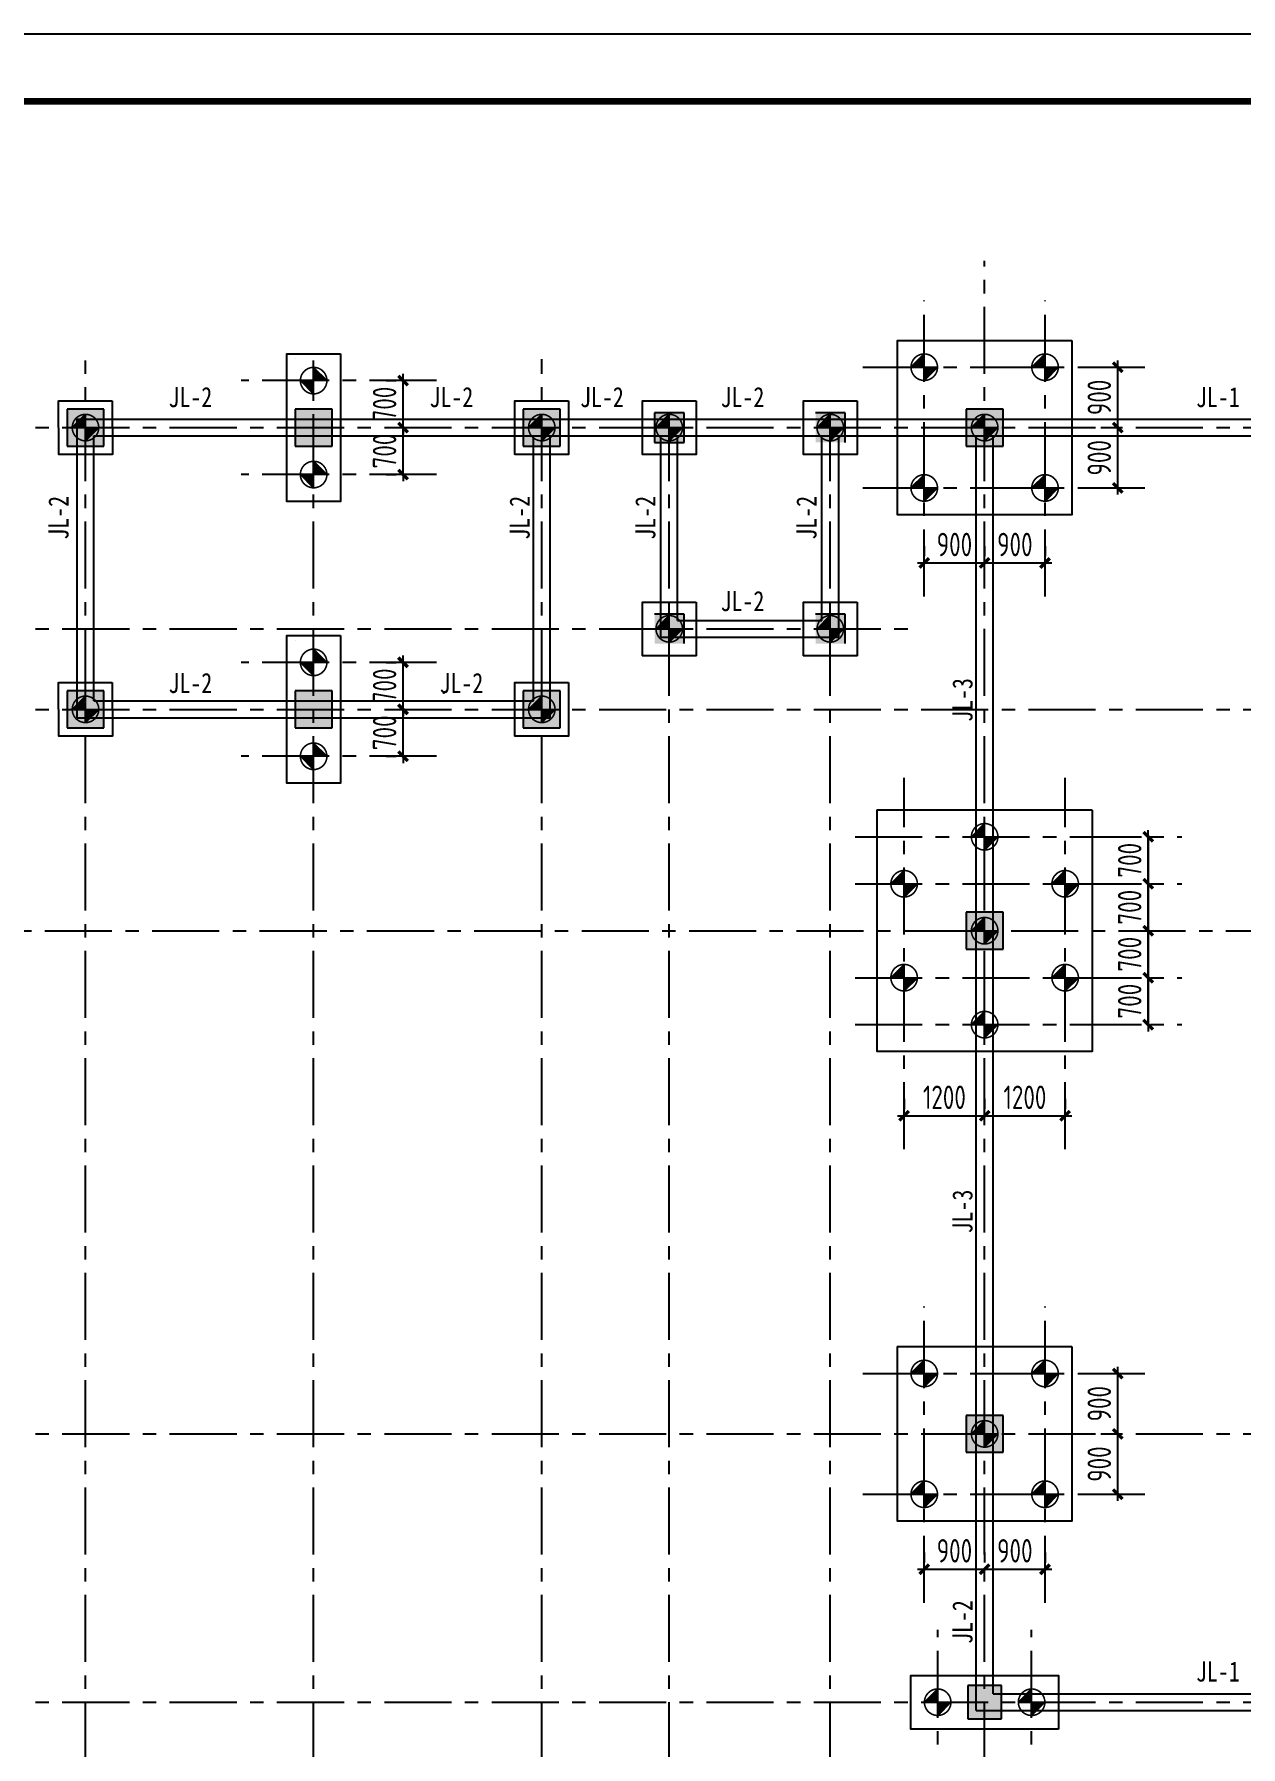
# Model space of a CAD drawing. Extents: x 665703 to 1047784, y -160603 to 92239.
# Drawn here: x 679475 to 697455, y 66695 to 92222 of the extents above; entities that cross this region are included whole.
import ezdxf

# ---------------------------------------------------------------- set-up
doc = ezdxf.new("R2010")
doc.units = 0
doc.header["$LTSCALE"] = 800
doc.linetypes.add('CENTER', pattern=[2, 1.25, -0.25, 0.25, -0.25])
doc.layers.get('0').update_dxf_attribs({"linetype": 'CONTINUOUS'})
doc.layers.get('Defpoints').update_dxf_attribs({"linetype": 'CONTINUOUS'})
for name, color, linetype in [('AXIS', 4, 'CENTER'), ('DIM', 2, 'CONTINUOUS'), ('DIM1', 4, 'CONTINUOUS'), ('GPSCOMMON', 7, 'CONTINUOUS'), ('TK', 7, 'CONTINUOUS'), ('ZW', 233, 'CONTINUOUS'), ('柱', 2, 'CONTINUOUS'), ('梁__实线', 4, 'CONTINUOUS')]:
    doc.layers.add(name, color=color, linetype=linetype)
doc.styles.add('title1', font='SIMHEI.TTF', dxfattribs={"width": 0.8})
doc.styles.add('TSSD_Dimension', font='Tssdeng.shx', dxfattribs={"width": 0.75, "bigfont": 'hztxt.shx'})
doc.dimstyles.new('TSSD_100_100', dxfattribs={"dimtxt": 350, "dimasz": 100, "dimexe": 100, "dimexo": 250, "dimgap": 100, "dimtad": 1, "dimdec": 0, "dimzin": 0, "dimdsep": 46, "dimtxsty": 'TSSD_Dimension', "dimblk": 'ARCHTICK', "dimcen": 0, "dimdle": 100, "dimclrt": 7, "dimadec": 0, "dimazin": 0, "dimtfac": 1, "dimtdec": 0, "dimtix": 1, "dimtmove": 2, "dimatfit": 3, "dimldrblk": 'ARCHTICK', "dimfxl": 0, "dimtolj": 1, "dimtzin": 0, "dimarcsym": 0})

# ---------------------------------------------------------------- blocks, each defined once
blk = doc.blocks.new('ZW-1')
at = {"layer": 'ZW', "color": 60}
for p, q in [((-247, 0), (0, 247)), ((-247, 0), (247, 0)), ((0, -247), (0, 247)), ((247, 0), (0, -247))]:
    blk.add_line(p, q, dxfattribs=at)
at = {"layer": 'ZW', "color": 60, "const_width": 30}
blk.add_lwpolyline([(-247, 0, -1), (247, 0, -1)], format="xyb", close=True, dxfattribs=at)
at = {"layer": 'ZW', "color": 60}
for points in [[(-247, 0), (0, 247), (0, 0)], [(0, 0), (247, 0), (0, -247)]]:
    blk.add_solid(points, dxfattribs=at)
blk = doc.blocks.new('_ArchTick')
at = {"color": 0, "const_width": 0.5}
blk.add_lwpolyline([(-0.71, -0.71), (0.71, 0.71)], dxfattribs=at)
blk = doc.blocks.new('*D1198')
at = {"layer": 'Defpoints', "color": 0, "transparency": 16777216}
for p in [(692739, 69341), (693639, 69341), (693639, 69341)]:
    blk.add_point(p, dxfattribs=at)
at = {"layer": 'DIM', "color": 0, "lineweight": -2, "transparency": 16777216}
for p, q in [((692739, 69591), (692739, 69441)), ((693639, 69591), (693639, 69441)), ((692639, 69341), (693739, 69341))]:
    blk.add_line(p, q, dxfattribs=at)
at = {"layer": 'DIM', "color": 0, "lineweight": -2, "transparency": 16777216, "xscale": 100, "yscale": 100, "zscale": 100, "rotation": 180}
blk.add_blockref('_ArchTick', (692739, 69341), dxfattribs=at)
at = {"layer": 'DIM', "color": 0, "lineweight": -2, "transparency": 16777216, "xscale": 100, "yscale": 100, "zscale": 100}
blk.add_blockref('_ArchTick', (693639, 69341), dxfattribs=at)
at = {"layer": 'DIM', "color": 7, "transparency": 16777216, "insert": (693189, 69616), "char_height": 350, "attachment_point": 5, "style": 'TSSD_Dimension'}
blk.add_mtext('\\A1;900', dxfattribs=at)
blk = doc.blocks.new('*D1197')
at = {"layer": 'Defpoints', "color": 0, "transparency": 16777216}
for p in [(695622, 71359), (695622, 71359), (695622, 70459)]:
    blk.add_point(p, dxfattribs=at)
at = {"layer": 'DIM', "color": 0, "lineweight": -2, "transparency": 16777216}
for p, q in [((695372, 71359), (695522, 71359)), ((695622, 70359), (695622, 71459)), ((695372, 70459), (695522, 70459))]:
    blk.add_line(p, q, dxfattribs=at)
at = {"layer": 'DIM', "color": 0, "lineweight": -2, "transparency": 16777216, "xscale": 100, "yscale": 100, "zscale": 100}
for p, rotation in [((695622, 71359), 90), ((695622, 70459), 270)]:
    blk.add_blockref('_ArchTick', p, dxfattribs=dict(at, rotation=rotation))
at = {"layer": 'DIM', "color": 7, "transparency": 16777216, "insert": (695347, 70909), "char_height": 350, "attachment_point": 5, "rotation": 90, "style": 'TSSD_Dimension'}
blk.add_mtext('\\A1;900', dxfattribs=at)
blk = doc.blocks.new('*D1196')
at = {"layer": 'Defpoints', "color": 0, "transparency": 16777216}
for p in [(695622, 72259), (695622, 72259), (695622, 71359)]:
    blk.add_point(p, dxfattribs=at)
at = {"layer": 'DIM', "color": 0, "lineweight": -2, "transparency": 16777216}
for p, q in [((695372, 72259), (695522, 72259)), ((695622, 71259), (695622, 72359)), ((695372, 71359), (695522, 71359))]:
    blk.add_line(p, q, dxfattribs=at)
at = {"layer": 'DIM', "color": 0, "lineweight": -2, "transparency": 16777216, "xscale": 100, "yscale": 100, "zscale": 100}
for p, rotation in [((695622, 72259), 90), ((695622, 71359), 270)]:
    blk.add_blockref('_ArchTick', p, dxfattribs=dict(at, rotation=rotation))
at = {"layer": 'DIM', "color": 7, "transparency": 16777216, "insert": (695347, 71809), "char_height": 350, "attachment_point": 5, "rotation": 90, "style": 'TSSD_Dimension'}
blk.add_mtext('\\A1;900', dxfattribs=at)
blk = doc.blocks.new('*D1195')
at = {"layer": 'Defpoints', "color": 0, "transparency": 16777216}
for p in [(693639, 69341), (694539, 69341), (694539, 69341)]:
    blk.add_point(p, dxfattribs=at)
at = {"layer": 'DIM', "color": 0, "lineweight": -2, "transparency": 16777216}
for p, q in [((693639, 69591), (693639, 69441)), ((694539, 69591), (694539, 69441)), ((693539, 69341), (694639, 69341))]:
    blk.add_line(p, q, dxfattribs=at)
at = {"layer": 'DIM', "color": 0, "lineweight": -2, "transparency": 16777216, "xscale": 100, "yscale": 100, "zscale": 100, "rotation": 180}
blk.add_blockref('_ArchTick', (693639, 69341), dxfattribs=at)
at = {"layer": 'DIM', "color": 0, "lineweight": -2, "transparency": 16777216, "xscale": 100, "yscale": 100, "zscale": 100}
blk.add_blockref('_ArchTick', (694539, 69341), dxfattribs=at)
at = {"layer": 'DIM', "color": 7, "transparency": 16777216, "insert": (694089, 69616), "char_height": 350, "attachment_point": 5, "style": 'TSSD_Dimension'}
blk.add_mtext('\\A1;900', dxfattribs=at)
blk = doc.blocks.new('*D1206')
at = {"layer": 'Defpoints', "color": 0, "transparency": 16777216}
for p in [(692439, 76101), (693639, 76101), (693639, 76101)]:
    blk.add_point(p, dxfattribs=at)
at = {"layer": 'DIM', "color": 0, "lineweight": -2, "transparency": 16777216}
for p, q in [((692439, 76351), (692439, 76201)), ((693639, 76351), (693639, 76201)), ((692339, 76101), (693739, 76101))]:
    blk.add_line(p, q, dxfattribs=at)
at = {"layer": 'DIM', "color": 0, "lineweight": -2, "transparency": 16777216, "xscale": 100, "yscale": 100, "zscale": 100, "rotation": 180}
blk.add_blockref('_ArchTick', (692439, 76101), dxfattribs=at)
at = {"layer": 'DIM', "color": 0, "lineweight": -2, "transparency": 16777216, "xscale": 100, "yscale": 100, "zscale": 100}
blk.add_blockref('_ArchTick', (693639, 76101), dxfattribs=at)
at = {"layer": 'DIM', "color": 7, "transparency": 16777216, "insert": (693039, 76376), "char_height": 350, "attachment_point": 5, "style": 'TSSD_Dimension'}
blk.add_mtext('\\A1;1200', dxfattribs=at)
blk = doc.blocks.new('*D1205')
at = {"layer": 'Defpoints', "color": 0, "transparency": 16777216}
for p in [(696076, 78159), (696076, 78159), (696076, 77459)]:
    blk.add_point(p, dxfattribs=at)
at = {"layer": 'DIM', "color": 0, "lineweight": -2, "transparency": 16777216}
for p, q in [((695826, 78159), (695976, 78159)), ((696076, 78159), (696076, 78259)), ((696076, 77459), (696076, 78159)), ((695826, 77459), (695976, 77459)), ((696076, 77459), (696076, 77359))]:
    blk.add_line(p, q, dxfattribs=at)
at = {"layer": 'DIM', "color": 0, "lineweight": -2, "transparency": 16777216, "xscale": 100, "yscale": 100, "zscale": 100}
for p, rotation in [((696076, 78159), 270), ((696076, 77459), 90)]:
    blk.add_blockref('_ArchTick', p, dxfattribs=dict(at, rotation=rotation))
at = {"layer": 'DIM', "color": 7, "transparency": 16777216, "insert": (695801, 77809), "char_height": 350, "attachment_point": 5, "rotation": 90, "style": 'TSSD_Dimension'}
blk.add_mtext('\\A1;700', dxfattribs=at)
blk = doc.blocks.new('*D1204')
at = {"layer": 'Defpoints', "color": 0, "transparency": 16777216}
for p in [(696076, 79559), (696076, 79559), (696076, 78859)]:
    blk.add_point(p, dxfattribs=at)
at = {"layer": 'DIM', "color": 0, "lineweight": -2, "transparency": 16777216}
for p, q in [((696076, 79559), (696076, 79659)), ((695826, 79559), (695976, 79559)), ((696076, 78859), (696076, 79559)), ((695826, 78859), (695976, 78859)), ((696076, 78859), (696076, 78759))]:
    blk.add_line(p, q, dxfattribs=at)
at = {"layer": 'DIM', "color": 0, "lineweight": -2, "transparency": 16777216, "xscale": 100, "yscale": 100, "zscale": 100}
for p, rotation in [((696076, 79559), 270), ((696076, 78859), 90)]:
    blk.add_blockref('_ArchTick', p, dxfattribs=dict(at, rotation=rotation))
at = {"layer": 'DIM', "color": 7, "transparency": 16777216, "insert": (695801, 79209), "char_height": 350, "attachment_point": 5, "rotation": 90, "style": 'TSSD_Dimension'}
blk.add_mtext('\\A1;700', dxfattribs=at)
blk = doc.blocks.new('*D1203')
at = {"layer": 'Defpoints', "color": 0, "transparency": 16777216}
for p in [(696076, 80259), (696076, 80259), (696076, 79559)]:
    blk.add_point(p, dxfattribs=at)
at = {"layer": 'DIM', "color": 0, "lineweight": -2, "transparency": 16777216}
for p, q in [((695826, 80259), (695976, 80259)), ((696076, 80259), (696076, 80359)), ((696076, 79559), (696076, 80259)), ((695826, 79559), (695976, 79559)), ((696076, 79559), (696076, 79459))]:
    blk.add_line(p, q, dxfattribs=at)
at = {"layer": 'DIM', "color": 0, "lineweight": -2, "transparency": 16777216, "xscale": 100, "yscale": 100, "zscale": 100}
for p, rotation in [((696076, 80259), 270), ((696076, 79559), 90)]:
    blk.add_blockref('_ArchTick', p, dxfattribs=dict(at, rotation=rotation))
at = {"layer": 'DIM', "color": 7, "transparency": 16777216, "insert": (695801, 79909), "char_height": 350, "attachment_point": 5, "rotation": 90, "style": 'TSSD_Dimension'}
blk.add_mtext('\\A1;700', dxfattribs=at)
blk = doc.blocks.new('*D1202')
at = {"layer": 'Defpoints', "color": 0, "transparency": 16777216}
for p in [(696076, 78859), (696076, 78859), (696076, 78159)]:
    blk.add_point(p, dxfattribs=at)
at = {"layer": 'DIM', "color": 0, "lineweight": -2, "transparency": 16777216}
for p, q in [((696076, 78859), (696076, 78959)), ((695826, 78859), (695976, 78859)), ((696076, 78159), (696076, 78859)), ((695826, 78159), (695976, 78159)), ((696076, 78159), (696076, 78059))]:
    blk.add_line(p, q, dxfattribs=at)
at = {"layer": 'DIM', "color": 0, "lineweight": -2, "transparency": 16777216, "xscale": 100, "yscale": 100, "zscale": 100}
for p, rotation in [((696076, 78859), 270), ((696076, 78159), 90)]:
    blk.add_blockref('_ArchTick', p, dxfattribs=dict(at, rotation=rotation))
at = {"layer": 'DIM', "color": 7, "transparency": 16777216, "insert": (695801, 78509), "char_height": 350, "attachment_point": 5, "rotation": 90, "style": 'TSSD_Dimension'}
blk.add_mtext('\\A1;700', dxfattribs=at)
blk = doc.blocks.new('*D1201')
at = {"layer": 'Defpoints', "color": 0, "transparency": 16777216}
for p in [(693639, 76101), (694839, 76101), (694839, 76101)]:
    blk.add_point(p, dxfattribs=at)
at = {"layer": 'DIM', "color": 0, "lineweight": -2, "transparency": 16777216}
for p, q in [((693639, 76351), (693639, 76201)), ((694839, 76351), (694839, 76201)), ((693539, 76101), (694939, 76101))]:
    blk.add_line(p, q, dxfattribs=at)
at = {"layer": 'DIM', "color": 0, "lineweight": -2, "transparency": 16777216, "xscale": 100, "yscale": 100, "zscale": 100, "rotation": 180}
blk.add_blockref('_ArchTick', (693639, 76101), dxfattribs=at)
at = {"layer": 'DIM', "color": 0, "lineweight": -2, "transparency": 16777216, "xscale": 100, "yscale": 100, "zscale": 100}
blk.add_blockref('_ArchTick', (694839, 76101), dxfattribs=at)
at = {"layer": 'DIM', "color": 7, "transparency": 16777216, "insert": (694239, 76376), "char_height": 350, "attachment_point": 5, "style": 'TSSD_Dimension'}
blk.add_mtext('\\A1;1200', dxfattribs=at)
blk = doc.blocks.new('*D1251')
at = {"layer": 'Defpoints', "color": 0, "transparency": 16777216}
for p in [(692739, 84341), (693639, 84341), (693639, 84341)]:
    blk.add_point(p, dxfattribs=at)
at = {"layer": 'DIM', "color": 0, "lineweight": -2, "transparency": 16777216}
for p, q in [((692739, 84591), (692739, 84441)), ((693639, 84591), (693639, 84441)), ((692639, 84341), (693739, 84341))]:
    blk.add_line(p, q, dxfattribs=at)
at = {"layer": 'DIM', "color": 0, "lineweight": -2, "transparency": 16777216, "xscale": 100, "yscale": 100, "zscale": 100, "rotation": 180}
blk.add_blockref('_ArchTick', (692739, 84341), dxfattribs=at)
at = {"layer": 'DIM', "color": 0, "lineweight": -2, "transparency": 16777216, "xscale": 100, "yscale": 100, "zscale": 100}
blk.add_blockref('_ArchTick', (693639, 84341), dxfattribs=at)
at = {"layer": 'DIM', "color": 7, "transparency": 16777216, "insert": (693189, 84616), "char_height": 350, "attachment_point": 5, "style": 'TSSD_Dimension'}
blk.add_mtext('\\A1;900', dxfattribs=at)
blk = doc.blocks.new('*D1250')
at = {"layer": 'Defpoints', "color": 0, "transparency": 16777216}
for p in [(695622, 86359), (695622, 86359), (695622, 85459)]:
    blk.add_point(p, dxfattribs=at)
at = {"layer": 'DIM', "color": 0, "lineweight": -2, "transparency": 16777216}
for p, q in [((695372, 86359), (695522, 86359)), ((695622, 85359), (695622, 86459)), ((695372, 85459), (695522, 85459))]:
    blk.add_line(p, q, dxfattribs=at)
at = {"layer": 'DIM', "color": 0, "lineweight": -2, "transparency": 16777216, "xscale": 100, "yscale": 100, "zscale": 100}
for p, rotation in [((695622, 86359), 90), ((695622, 85459), 270)]:
    blk.add_blockref('_ArchTick', p, dxfattribs=dict(at, rotation=rotation))
at = {"layer": 'DIM', "color": 7, "transparency": 16777216, "insert": (695347, 85909), "char_height": 350, "attachment_point": 5, "rotation": 90, "style": 'TSSD_Dimension'}
blk.add_mtext('\\A1;900', dxfattribs=at)
blk = doc.blocks.new('*D1249')
at = {"layer": 'Defpoints', "color": 0, "transparency": 16777216}
for p in [(695622, 87259), (695622, 87259), (695622, 86359)]:
    blk.add_point(p, dxfattribs=at)
at = {"layer": 'DIM', "color": 0, "lineweight": -2, "transparency": 16777216}
for p, q in [((695622, 86259), (695622, 87359)), ((695372, 87259), (695522, 87259)), ((695372, 86359), (695522, 86359))]:
    blk.add_line(p, q, dxfattribs=at)
at = {"layer": 'DIM', "color": 0, "lineweight": -2, "transparency": 16777216, "xscale": 100, "yscale": 100, "zscale": 100}
for p, rotation in [((695622, 87259), 90), ((695622, 86359), 270)]:
    blk.add_blockref('_ArchTick', p, dxfattribs=dict(at, rotation=rotation))
at = {"layer": 'DIM', "color": 7, "transparency": 16777216, "insert": (695347, 86809), "char_height": 350, "attachment_point": 5, "rotation": 90, "style": 'TSSD_Dimension'}
blk.add_mtext('\\A1;900', dxfattribs=at)
blk = doc.blocks.new('*D1248')
at = {"layer": 'Defpoints', "color": 0, "transparency": 16777216}
for p in [(693639, 84341), (694539, 84341), (694539, 84341)]:
    blk.add_point(p, dxfattribs=at)
at = {"layer": 'DIM', "color": 0, "lineweight": -2, "transparency": 16777216}
for p, q in [((693639, 84591), (693639, 84441)), ((694539, 84591), (694539, 84441)), ((693539, 84341), (694639, 84341))]:
    blk.add_line(p, q, dxfattribs=at)
at = {"layer": 'DIM', "color": 0, "lineweight": -2, "transparency": 16777216, "xscale": 100, "yscale": 100, "zscale": 100, "rotation": 180}
blk.add_blockref('_ArchTick', (693639, 84341), dxfattribs=at)
at = {"layer": 'DIM', "color": 0, "lineweight": -2, "transparency": 16777216, "xscale": 100, "yscale": 100, "zscale": 100}
blk.add_blockref('_ArchTick', (694539, 84341), dxfattribs=at)
at = {"layer": 'DIM', "color": 7, "transparency": 16777216, "insert": (694089, 84616), "char_height": 350, "attachment_point": 5, "style": 'TSSD_Dimension'}
blk.add_mtext('\\A1;900', dxfattribs=at)
blk = doc.blocks.new('*D1247')
at = {"layer": 'Defpoints', "color": 0, "transparency": 16777216}
for p in [(684971, 82159), (684971, 82159), (684971, 81459)]:
    blk.add_point(p, dxfattribs=at)
at = {"layer": 'DIM', "color": 0, "lineweight": -2, "transparency": 16777216}
for p, q in [((684971, 82159), (684971, 82259)), ((684721, 82159), (684871, 82159)), ((684971, 81459), (684971, 82159)), ((684721, 81459), (684871, 81459)), ((684971, 81459), (684971, 81359))]:
    blk.add_line(p, q, dxfattribs=at)
at = {"layer": 'DIM', "color": 0, "lineweight": -2, "transparency": 16777216, "xscale": 100, "yscale": 100, "zscale": 100}
for p, rotation in [((684971, 82159), 270), ((684971, 81459), 90)]:
    blk.add_blockref('_ArchTick', p, dxfattribs=dict(at, rotation=rotation))
at = {"layer": 'DIM', "color": 7, "transparency": 16777216, "insert": (684696, 81809), "char_height": 350, "attachment_point": 5, "rotation": 90, "style": 'TSSD_Dimension'}
blk.add_mtext('\\A1;700', dxfattribs=at)
blk = doc.blocks.new('*D1246')
at = {"layer": 'Defpoints', "color": 0, "transparency": 16777216}
for p in [(684971, 82859), (684971, 82859), (684971, 82159)]:
    blk.add_point(p, dxfattribs=at)
at = {"layer": 'DIM', "color": 0, "lineweight": -2, "transparency": 16777216}
for p, q in [((684721, 82859), (684871, 82859)), ((684971, 82859), (684971, 82959)), ((684971, 82159), (684971, 82859)), ((684721, 82159), (684871, 82159)), ((684971, 82159), (684971, 82059))]:
    blk.add_line(p, q, dxfattribs=at)
at = {"layer": 'DIM', "color": 0, "lineweight": -2, "transparency": 16777216, "xscale": 100, "yscale": 100, "zscale": 100}
for p, rotation in [((684971, 82859), 270), ((684971, 82159), 90)]:
    blk.add_blockref('_ArchTick', p, dxfattribs=dict(at, rotation=rotation))
at = {"layer": 'DIM', "color": 7, "transparency": 16777216, "insert": (684696, 82509), "char_height": 350, "attachment_point": 5, "rotation": 90, "style": 'TSSD_Dimension'}
blk.add_mtext('\\A1;700', dxfattribs=at)
blk = doc.blocks.new('*D1245')
at = {"layer": 'Defpoints', "color": 0, "transparency": 16777216}
for p in [(684971, 86359), (684971, 86359), (684971, 85659)]:
    blk.add_point(p, dxfattribs=at)
at = {"layer": 'DIM', "color": 0, "lineweight": -2, "transparency": 16777216}
for p, q in [((684721, 86359), (684871, 86359)), ((684971, 86359), (684971, 86459)), ((684971, 85659), (684971, 86359)), ((684721, 85659), (684871, 85659)), ((684971, 85659), (684971, 85559))]:
    blk.add_line(p, q, dxfattribs=at)
at = {"layer": 'DIM', "color": 0, "lineweight": -2, "transparency": 16777216, "xscale": 100, "yscale": 100, "zscale": 100}
for p, rotation in [((684971, 86359), 270), ((684971, 85659), 90)]:
    blk.add_blockref('_ArchTick', p, dxfattribs=dict(at, rotation=rotation))
at = {"layer": 'DIM', "color": 7, "transparency": 16777216, "insert": (684696, 86009), "char_height": 350, "attachment_point": 5, "rotation": 90, "style": 'TSSD_Dimension'}
blk.add_mtext('\\A1;700', dxfattribs=at)
blk = doc.blocks.new('*D1244')
at = {"layer": 'Defpoints', "color": 0, "transparency": 16777216}
for p in [(684971, 87059), (684971, 87059), (684971, 86359)]:
    blk.add_point(p, dxfattribs=at)
at = {"layer": 'DIM', "color": 0, "lineweight": -2, "transparency": 16777216}
for p, q in [((684721, 87059), (684871, 87059)), ((684971, 87059), (684971, 87159)), ((684971, 86359), (684971, 87059)), ((684721, 86359), (684871, 86359)), ((684971, 86359), (684971, 86259))]:
    blk.add_line(p, q, dxfattribs=at)
at = {"layer": 'DIM', "color": 0, "lineweight": -2, "transparency": 16777216, "xscale": 100, "yscale": 100, "zscale": 100}
for p, rotation in [((684971, 87059), 270), ((684971, 86359), 90)]:
    blk.add_blockref('_ArchTick', p, dxfattribs=dict(at, rotation=rotation))
at = {"layer": 'DIM', "color": 7, "transparency": 16777216, "insert": (684696, 86709), "char_height": 350, "attachment_point": 5, "rotation": 90, "style": 'TSSD_Dimension'}
blk.add_mtext('\\A1;700', dxfattribs=at)
blk = doc.blocks.new('TK2')
at = {"layer": 'TK', "color": 2}
blk.add_lwpolyline([(59400, 42000), (0, 42000), (0, 0), (59400, 0)], close=True, dxfattribs=at)
at = {"layer": 'TK', "color": 2, "const_width": 100}
blk.add_lwpolyline([(2500, 41000), (58400, 41000), (58400, 1000), (2500, 1000)], close=True, dxfattribs=at)

msp = doc.modelspace()

# ---------------------------------------------------------------- linework, layer by layer
at = {"layer": 'AXIS'}
for p, q in [((693638.8, 66358.9), (693638.8, 88845.1)), ((692738.8, 83841.5), (692738.8, 88255.5)), ((694538.8, 83841.5), (694538.8, 88255.5)), ((694938.8, 87658.4), (694938.3, 87658.9)), ((680238.8, 66358.9), (680238.8, 87358.9)), ((683375, 87391.6), (683375.5, 87392.1)), ((683638.8, 66358.9), (683638.8, 87358.9)), ((687038.8, 66358.9), (687038.8, 87379.3)), ((685471, 87058.9), (682560.2, 87058.9)), ((691825.3, 87258.9), (696121.7, 87258.9)), ((678292.8, 86358.9), (721338.8, 86358.9)), ((688938.8, 66358.9), (688938.8, 86233.9)), ((691338.8, 66358.9), (691338.8, 86233.9)), ((685471, 85658.9), (682560.2, 85658.9)), ((691825.3, 85458.9), (696121.7, 85458.9)), ((692339.3, 85058.9), (692338.8, 85059.4)), ((694938.3, 85058.9), (694938.8, 85059.4)), ((678292.8, 83358.9), (692561.6, 83358.9)), ((683375, 83191.6), (683375.5, 83192.1)), ((685471, 82858.9), (682560.2, 82858.9)), ((685575, 82392.6), (685574.5, 82392.1)), ((678292.8, 82158.9), (721338.8, 82158.9)), ((685471, 81458.9), (682560.2, 81458.9)), ((692438.8, 75601.2), (692438.8, 81139.6)), ((694838.8, 75601.2), (694838.8, 81139.6)), ((695238.3, 80658.9), (695238.8, 80658.4)), ((691708.2, 80258.9), (696576, 80258.9)), ((691708.2, 79558.9), (696576, 79558.9)), ((678033.3, 78858.9), (721338.8, 78858.9)), ((691708.2, 78158.9), (696576, 78158.9)), ((691708.2, 77458.9), (696576, 77458.9)), ((692039.3, 77058.9), (692038.8, 77059.4)), ((695238.8, 77059.4), (695238.3, 77058.9)), ((692738.8, 68841.5), (692738.8, 73255.5)), ((694538.8, 68841.5), (694538.8, 73255.5)), ((694938.8, 72658.4), (694938.3, 72658.9)), ((691825.3, 72258.9), (696121.7, 72258.9)), ((678292.8, 71358.9), (721338.8, 71358.9)), ((691825.3, 70458.9), (696121.7, 70458.9)), ((692339.3, 70058.9), (692338.8, 70059.4)), ((694938.3, 70058.9), (694938.8, 70059.4)), ((692938.8, 65526.8), (692938.8, 68437.6)), ((694338.8, 65526.8), (694338.8, 68437.6)), ((692538.8, 67758.4), (692539.3, 67758.9)), ((678292.8, 67358.9), (721338.8, 67358.9)), ((692539.3, 66958.9), (692538.8, 66959.4)), ((694738.8, 66959.4), (694738.3, 66958.9))]:
    msp.add_line(p, q, dxfattribs=at)
at = {"layer": 'GPSCOMMON'}
for p, q in [((684971, 85658.9), (684971, 87058.9)), ((695621.7, 85458.9), (695621.7, 87258.9)), ((692738.8, 84341.5), (694538.8, 84341.5)), ((684971, 81458.9), (684971, 82858.9)), ((696076, 80258.9), (696076, 77458.9)), ((692438.8, 76101.2), (694838.8, 76101.2)), ((695621.7, 70458.9), (695621.7, 72258.9)), ((692738.8, 69341.5), (694538.8, 69341.5))]:
    msp.add_line(p, q, dxfattribs=at)
at = {"layer": 'ZW', "linetype": 'Continuous'}
for points in [[(694938.8, 87658.4), (694938.8, 85059.4), (694938.3, 85058.9), (692339.3, 85058.9), (692338.8, 85059.4), (692338.8, 87658.4), (692339.3, 87658.9), (694938.3, 87658.9)], [(684038.8, 87458.4), (684038.8, 85259.4), (684038.3, 85258.9), (683239.3, 85258.9), (683238.8, 85259.4), (683238.8, 87458.4), (683239.3, 87458.9), (684038.3, 87458.9)], [(680638.8, 86758.4), (680639.3, 85959.4), (680638.8, 85958.9), (679839.8, 85958.9), (679839.3, 85959.4), (679838.8, 86758.4), (679839.3, 86758.9), (680638.3, 86758.9)], [(687438.8, 86758.4), (687439.3, 85959.4), (687438.8, 85958.9), (686639.8, 85958.9), (686639.3, 85959.4), (686638.8, 86758.4), (686639.3, 86758.9), (687438.3, 86758.9)], [(689338.8, 86758.4), (689339.3, 85959.4), (689338.8, 85958.9), (688539.8, 85958.9), (688539.3, 85959.4), (688538.8, 86758.4), (688539.3, 86758.9), (689338.3, 86758.9)], [(691738.8, 86758.4), (691739.3, 85959.4), (691738.8, 85958.9), (690939.8, 85958.9), (690939.3, 85959.4), (690938.8, 86758.4), (690939.3, 86758.9), (691738.3, 86758.9)], [(689338.8, 83758.4), (689339.3, 82959.4), (689338.8, 82958.9), (688539.8, 82958.9), (688539.3, 82959.4), (688538.8, 83758.4), (688539.3, 83758.9), (689338.3, 83758.9)], [(691738.8, 83758.4), (691739.3, 82959.4), (691738.8, 82958.9), (690939.8, 82958.9), (690939.3, 82959.4), (690938.8, 83758.4), (690939.3, 83758.9), (691738.3, 83758.9)], [(684038.8, 83258.4), (684038.8, 81059.4), (684038.3, 81058.9), (683239.3, 81058.9), (683238.8, 81059.4), (683238.8, 83258.4), (683239.3, 83258.9), (684038.3, 83258.9)], [(680638.8, 82558.4), (680639.3, 81759.4), (680638.8, 81758.9), (679839.8, 81758.9), (679839.3, 81759.4), (679838.8, 82558.4), (679839.3, 82558.9), (680638.3, 82558.9)], [(687438.8, 82558.4), (687439.3, 81759.4), (687438.8, 81758.9), (686639.8, 81758.9), (686639.3, 81759.4), (686638.8, 82558.4), (686639.3, 82558.9), (687438.3, 82558.9)], [(695238.8, 80658.4), (695238.8, 77059.4), (695238.3, 77058.9), (692039.3, 77058.9), (692038.8, 77059.4), (692038.8, 80658.4), (692039.3, 80658.9), (695238.3, 80658.9)], [(694938.8, 72658.4), (694938.8, 70059.4), (694938.3, 70058.9), (692339.3, 70058.9), (692338.8, 70059.4), (692338.8, 72658.4), (692339.3, 72658.9), (694938.3, 72658.9)], [(694738.3, 66958.9), (692539.3, 66958.9), (692538.8, 66959.4), (692538.8, 67758.4), (692539.3, 67758.9), (694738.3, 67758.9), (694738.8, 67758.4), (694738.8, 66959.4)]]:
    msp.add_lwpolyline(points, dxfattribs=at)
at = {"layer": '柱'}
for p, q in [((679963.8, 86633.9), (679963.8, 86083.9)), ((680513.8, 86633.9), (679963.8, 86633.9)), ((680513.8, 86083.9), (680513.8, 86633.9)), ((683363.8, 86633.9), (683363.8, 86083.9)), ((683913.8, 86633.9), (683363.8, 86633.9)), ((683913.8, 86083.9), (683913.8, 86633.9)), ((686763.8, 86633.9), (686763.8, 86083.9)), ((687313.8, 86633.9), (686763.8, 86633.9)), ((687313.8, 86083.9), (687313.8, 86633.9)), ((688718.8, 86578.9), (688718.8, 86138.9)), ((689158.8, 86578.9), (688718.8, 86578.9)), ((689158.8, 86138.9), (689158.8, 86578.9)), ((691558.8, 86578.9), (691118.8, 86578.9)), ((691558.8, 86138.9), (691558.8, 86578.9)), ((693363.8, 86633.9), (693363.8, 86083.9)), ((693913.8, 86633.9), (693363.8, 86633.9)), ((693913.8, 86083.9), (693913.8, 86633.9)), ((679963.8, 86083.9), (680513.8, 86083.9)), ((683363.8, 86083.9), (683913.8, 86083.9)), ((686763.8, 86083.9), (687313.8, 86083.9)), ((688718.8, 86138.9), (689158.8, 86138.9)), ((693363.8, 86083.9), (693913.8, 86083.9)), ((689158.8, 83578.9), (688718.8, 83578.9)), ((689158.8, 83138.9), (689158.8, 83578.9)), ((691558.8, 83578.9), (691118.8, 83578.9)), ((691558.8, 83138.9), (691558.8, 83578.9)), ((679963.8, 82433.9), (679963.8, 81883.9)), ((680513.8, 82433.9), (679963.8, 82433.9)), ((680513.8, 81883.9), (680513.8, 82433.9)), ((683363.8, 82433.9), (683363.8, 81883.9)), ((683913.8, 82433.9), (683363.8, 82433.9)), ((683913.8, 81883.9), (683913.8, 82433.9)), ((686763.8, 82433.9), (686763.8, 81883.9)), ((687313.8, 82433.9), (686763.8, 82433.9)), ((687313.8, 81883.9), (687313.8, 82433.9)), ((679963.8, 81883.9), (680513.8, 81883.9)), ((683363.8, 81883.9), (683913.8, 81883.9)), ((686763.8, 81883.9), (687313.8, 81883.9)), ((693363.8, 79133.9), (693363.8, 78583.9)), ((693913.8, 79133.9), (693363.8, 79133.9)), ((693913.8, 78583.9), (693913.8, 79133.9)), ((693363.8, 78583.9), (693913.8, 78583.9)), ((693363.8, 71633.9), (693363.8, 71083.9)), ((693913.8, 71633.9), (693363.8, 71633.9)), ((693913.8, 71083.9), (693913.8, 71633.9)), ((693363.8, 71083.9), (693913.8, 71083.9)), ((693388.8, 67608.9), (693388.8, 67108.9)), ((693888.8, 67608.9), (693388.8, 67608.9)), ((693888.8, 67108.9), (693888.8, 67608.9)), ((693388.8, 67108.9), (693888.8, 67108.9))]:
    msp.add_line(p, q, dxfattribs=at)
for points in [[(679963.8, 86633.9), (680513.8, 86633.9), (679963.8, 86083.9), (680513.8, 86083.9)], [(683363.8, 86633.9), (683913.8, 86633.9), (683363.8, 86083.9), (683913.8, 86083.9)], [(686763.8, 86633.9), (687313.8, 86633.9), (686763.8, 86083.9), (687313.8, 86083.9)], [(688718.8, 86578.9), (689158.8, 86578.9), (688718.8, 86138.9), (689158.8, 86138.9)], [(691118.8, 86578.9), (691558.8, 86578.9), (691118.8, 86138.9), (691558.8, 86138.9)], [(693363.8, 86633.9), (693913.8, 86633.9), (693363.8, 86083.9), (693913.8, 86083.9)], [(688718.8, 83578.9), (689158.8, 83578.9), (688718.8, 83138.9), (689158.8, 83138.9)], [(691118.8, 83578.9), (691558.8, 83578.9), (691118.8, 83138.9), (691558.8, 83138.9)], [(679963.8, 82433.9), (680513.8, 82433.9), (679963.8, 81883.9), (680513.8, 81883.9)], [(683363.8, 82433.9), (683913.8, 82433.9), (683363.8, 81883.9), (683913.8, 81883.9)], [(686763.8, 82433.9), (687313.8, 82433.9), (686763.8, 81883.9), (687313.8, 81883.9)], [(693363.8, 79133.9), (693913.8, 79133.9), (693363.8, 78583.9), (693913.8, 78583.9)], [(693363.8, 71633.9), (693913.8, 71633.9), (693363.8, 71083.9), (693913.8, 71083.9)], [(693388.8, 67608.9), (693888.8, 67608.9), (693388.8, 67108.9), (693888.8, 67108.9)]]:
    msp.add_solid(points, dxfattribs=at)
at = {"layer": '梁__实线', "color": 6}
for p, q in [((680113.8, 86483.9), (720363.8, 86483.9)), ((680113.8, 82033.9), (680113.8, 86483.9)), ((680363.8, 86233.9), (720113.8, 86233.9)), ((680363.8, 82283.9), (680363.8, 86233.9)), ((686913.8, 82283.9), (686913.8, 86233.9)), ((687163.8, 82033.9), (687163.8, 86233.9)), ((688813.8, 83233.9), (688813.8, 86233.9)), ((689063.8, 83483.9), (689063.8, 86233.9)), ((691213.8, 83483.9), (691213.8, 86233.9)), ((691463.8, 83233.9), (691463.8, 86233.9)), ((693513.8, 67233.9), (693513.8, 86233.9)), ((693763.8, 67483.9), (693763.8, 86233.9)), ((689063.8, 83483.9), (691213.8, 83483.9)), ((688813.8, 83233.9), (691463.8, 83233.9)), ((680363.8, 82283.9), (686913.8, 82283.9)), ((680113.8, 82033.9), (687163.8, 82033.9)), ((693763.8, 67483.9), (720113.8, 67483.9)), ((693513.8, 67233.9), (720363.8, 67233.9))]:
    msp.add_line(p, q, dxfattribs=at)

# ---------------------------------------------------------------- block references
at = {"layer": 'DIM'}
msp.add_blockref('TK2', (668997.7, 50221.9), dxfattribs=at)
at = {"layer": 'GPSCOMMON', "xscale": 0.8, "yscale": 0.8, "zscale": 0.8}
for p in [(692738.8, 87258.9), (694538.8, 87258.9), (680238.8, 86358.9), (687038.8, 86358.9), (688938.8, 86358.9), (691338.8, 86358.9), (693638.8, 86358.9), (692738.8, 85458.9), (694538.8, 85458.9), (688938.8, 83358.9), (691338.8, 83358.9), (680238.8, 82158.9), (687038.8, 82158.9), (693638.8, 80258.9), (692438.8, 79558.9), (694838.8, 79558.9), (693638.8, 78858.9), (692438.8, 78158.9), (694838.8, 78158.9), (693638.8, 77458.9), (692738.8, 72258.9), (694538.8, 72258.9), (693638.8, 71358.9), (692738.8, 70458.9), (694538.8, 70458.9), (692938.8, 67358.9), (694338.8, 67358.9)]:
    msp.add_blockref('ZW-1', p, dxfattribs=at)
at = {"layer": 'GPSCOMMON', "xscale": 0.8, "yscale": 0.8, "zscale": 0.8, "rotation": 90}
for p in [(683638.8, 87058.9), (683638.8, 85658.9), (683638.8, 82858.9), (683638.8, 81458.9)]:
    msp.add_blockref('ZW-1', p, dxfattribs=at)

# ---------------------------------------------------------------- texts
at = {"layer": 'DIM1', "color": 3, "style": 'title1', "width": 0.8}
for s, p in [('JL-2', (681474.3, 86663.6)), ('JL-2', (685364.2, 86663.6)), ('JL-2', (687608.3, 86663.6)), ('JL-2', (689702.9, 86663.6)), ('JL-1', (696787.8, 86663.6)), ('JL-2', (689702.9, 83623.1)), ('JL-2', (681474.3, 82401.9)), ('JL-2', (685513.8, 82401.9)), ('JL-1', (696787.8, 67667.2))]:
    msp.add_text(s, height=300, dxfattribs=at).set_placement(p)
for s, p in [('JL-2', (679985.9, 84687.6)), ('JL-2', (686857.8, 84687.6)), ('JL-2', (688731.9, 84687.6)), ('JL-2', (691133.3, 84687.6)), ('JL-3', (693457.8, 81971.7)), ('JL-3', (693457.8, 74347)), ('JL-2', (693457.8, 68227.1))]:
    msp.add_text(s, height=300, rotation=90, dxfattribs=at).set_placement(p)

# ---------------------------------------------------------------- dimensions: what is measured, and where the dimension line sits
at = {"layer": 'DIM'}
for base, p1, p2, picture, middle in [((695621.7, 87258.9), (695621.7, 86358.9), (695621.7, 87258.9), '*D1249', (695346.7, 86808.9)), ((684971, 87058.9), (684971, 86358.9), (684971, 87058.9), '*D1244', (684696, 86708.9)), ((684971, 86358.9), (684971, 85658.9), (684971, 86358.9), '*D1245', (684696, 86008.9)), ((695621.7, 86358.9), (695621.7, 85458.9), (695621.7, 86358.9), '*D1250', (695346.7, 85908.9)), ((684971, 82858.9), (684971, 82158.9), (684971, 82858.9), '*D1246', (684696, 82508.9)), ((684971, 82158.9), (684971, 81458.9), (684971, 82158.9), '*D1247', (684696, 81808.9)), ((696076, 80258.9), (696076, 79558.9), (696076, 80258.9), '*D1203', (695801, 79908.9)), ((696076, 79558.9), (696076, 78858.9), (696076, 79558.9), '*D1204', (695801, 79208.9)), ((696076, 78858.9), (696076, 78158.9), (696076, 78858.9), '*D1202', (695801, 78508.9)), ((696076, 78158.9), (696076, 77458.9), (696076, 78158.9), '*D1205', (695801, 77808.9)), ((695621.7, 72258.9), (695621.7, 71358.9), (695621.7, 72258.9), '*D1196', (695346.7, 71808.9)), ((695621.7, 71358.9), (695621.7, 70458.9), (695621.7, 71358.9), '*D1197', (695346.7, 70908.9))]:
    dim = msp.add_linear_dim(base=base, p1=p1, p2=p2, angle=90, dimstyle='TSSD_100_100', dxfattribs=at)
    dim.commit()
    dim.dimension.update_dxf_attribs({"geometry": picture, "text_midpoint": middle})
for base, p1, p2, picture, middle in [((693638.8, 84341.5), (692738.8, 84341.5), (693638.8, 84341.5), '*D1251', (693188.8, 84616.5)), ((694538.8, 84341.5), (693638.8, 84341.5), (694538.8, 84341.5), '*D1248', (694088.8, 84616.5)), ((693638.8, 76101.2), (692438.8, 76101.2), (693638.8, 76101.2), '*D1206', (693038.8, 76376.2)), ((694838.8, 76101.2), (693638.8, 76101.2), (694838.8, 76101.2), '*D1201', (694238.8, 76376.2)), ((693638.8, 69341.5), (692738.8, 69341.5), (693638.8, 69341.5), '*D1198', (693188.8, 69616.5)), ((694538.8, 69341.5), (693638.8, 69341.5), (694538.8, 69341.5), '*D1195', (694088.8, 69616.5))]:
    dim = msp.add_linear_dim(base=base, p1=p1, p2=p2, dimstyle='TSSD_100_100', dxfattribs=at)
    dim.commit()
    dim.dimension.update_dxf_attribs({"geometry": picture, "text_midpoint": middle})

doc.saveas('drawing.dxf')
